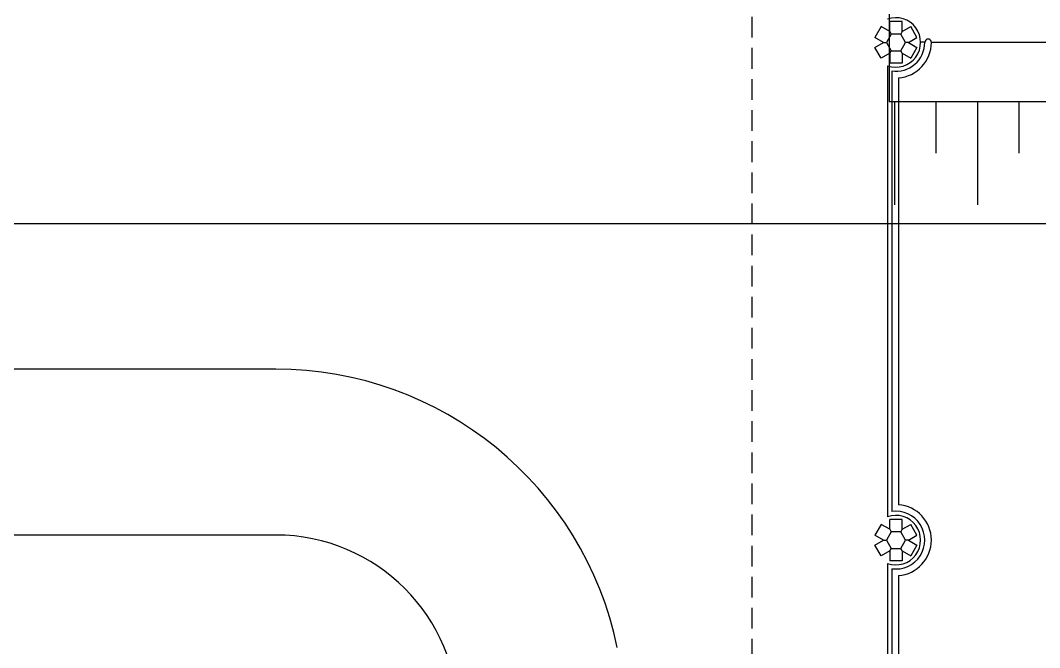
# Model space of a CAD drawing. Header units: millimetres. Extents: x 1887 to 2405, y 1100 to 1335.
# Drawn here: x 2112.28 to 2124.57, y 1185.28 to 1192.84 of the extents above; entities that cross this region are included whole.
import ezdxf

# ---------------------------------------------------------------- set-up
doc = ezdxf.new("R2010")
doc.units = ezdxf.units.MM
doc.linetypes.add('HIDDEN', pattern=[0.375, 0.25, -0.125])
for name, color, linetype in [('AR-CALÇADA', 1, 'Continuous'), ('AR-CORRIMÃO-V', 2, 'Continuous'), ('AR-ESTMA-C', 3, 'Continuous'), ('AR-PISO-V', 1, 'Continuous'), ('AR-PROJ', 1, 'HIDDEN'), ('AR-TALUDE', 1, 'Continuous')]:
    doc.layers.add(name, color=color, linetype=linetype)

# ---------------------------------------------------------------- blocks, each defined once
blk = doc.blocks.new('TALUDE')
at = {"layer": 'AR-TALUDE', "color": 1}
for p, q in [((102.382, -14.95), (102.382, -16.197)), ((102.882, -14.95), (102.882, -15.573)), ((103.382, -14.95), (103.382, -16.197)), ((103.882, -14.95), (103.882, -15.573))]:
    blk.add_line(p, q, dxfattribs=at)
at = {"layer": 'AR-TALUDE', "color": 1, "ltscale": 3}
blk.add_line((180.754, -16.421), (27.601, -16.426), dxfattribs=at)
blk.add_lwpolyline([(102.318, -11.476), (102.318, -14.95), (105.982, -14.95), (105.982, -10.975), (180.754, -10.975)], dxfattribs=at)
blk = doc.blocks.new('pilar15')
at = {"layer": 'AR-ESTMA-C'}
for p, q in [((0.075, 0.25), (-0.075, 0.25)), ((-0.075, 0.13), (-0.075, 0.25)), ((0.075, 0.13), (0.075, 0.25)), ((-0.179, 0.19), (-0.254, 0.06)), ((-0.075, 0.13), (-0.179, 0.19)), ((-0.075, 0.13), (-0.058, 0.1)), ((0.075, 0.13), (0.058, 0.1)), ((0.075, 0.13), (0.179, 0.19)), ((0.254, 0.06), (0.179, 0.19)), ((-0.15, 0), (-0.254, 0.06)), ((-0.254, -0.06), (-0.15, 0)), ((-0.15, 0), (-0.115, 0)), ((0.15, 0), (0.115, 0)), ((0.15, 0), (0.254, 0.06)), ((0.15, 0), (0.254, -0.06)), ((-0.179, -0.19), (-0.254, -0.06)), ((-0.075, -0.13), (-0.058, -0.1)), ((0.075, -0.13), (0.058, -0.1)), ((0.254, -0.06), (0.179, -0.19)), ((-0.075, -0.13), (-0.179, -0.19)), ((-0.075, -0.13), (-0.075, -0.25)), ((0.075, -0.13), (0.179, -0.19)), ((0.075, -0.13), (0.075, -0.25)), ((0.075, -0.25), (-0.075, -0.25))]:
    blk.add_line(p, q, dxfattribs=at)
blk.add_lwpolyline([(0.058, 0.1), (-0.058, 0.1), (-0.115, 0), (-0.058, -0.1), (0.058, -0.1), (0.115, 0)], close=True, dxfattribs=at)

msp = doc.modelspace()

# ---------------------------------------------------------------- linework, layer by layer
at = {"layer": 'AR-CALÇADA'}
for p, q in [((2115.36, 1188.639), (2047.983, 1188.639)), ((2115.36, 1186.639), (2061.237, 1186.639))]:
    msp.add_line(p, q, dxfattribs=at)
for radius, start in [(4.2, 11.5767), (2.2, 0)]:
    msp.add_arc((2115.36, 1184.439), radius, start, 90, dxfattribs=at)
at = {"layer": 'AR-CORRIMÃO-V'}
for p, q in [((2122.784, 1192.233), (2122.784, 1186.922)), ((2122.864, 1192.151), (2122.864, 1187.005)), ((2122.784, 1186.233), (2122.784, 1180.922)), ((2122.864, 1186.151), (2122.864, 1181.005))]:
    msp.add_line(p, q, dxfattribs=at)
for centre, radius, start, end in [((2122.834, 1192.578), 0.348, 261.7442, 0.0068), ((2122.834, 1192.578), 0.428, 274.0174, 359.9895), ((2123.222, 1192.578), 0.04, 0, 180), ((2122.834, 1186.578), 0.428, 274.0174, 85.9826), ((2122.834, 1186.578), 0.348, 261.7442, 98.2558)]:
    msp.add_arc(centre, radius, start, end, dxfattribs=at)
at = {"layer": 'AR-PISO-V'}
for p, q in [((2123.182, 1192.58), (2123.132, 1192.58)), ((2125.87, 1192.578), (2123.262, 1192.578)), ((2122.734, 1192.297), (2122.734, 1186.859)), ((2122.734, 1186.297), (2122.734, 1180.859))]:
    msp.add_line(p, q, dxfattribs=at)
for centre in [(2122.834, 1192.578), (2122.834, 1186.578)]:
    msp.add_arc(centre, 0.298, 250.4068, 109.5932, dxfattribs=at)
at = {"layer": 'AR-PROJ'}
msp.add_line((2121.102, 1177.636), (2121.102, 1195.578), dxfattribs=at)

# ---------------------------------------------------------------- block references
at = {"layer": 'AR-ESTMA-C', "ltscale": 0.25}
for p in [(2122.834, 1192.578), (2122.834, 1186.578)]:
    msp.add_blockref('pilar15', p, dxfattribs=at)
at = {"layer": 'AR-TALUDE'}
msp.add_blockref('TALUDE', (2020.435, 1206.815), dxfattribs=at)

doc.saveas('drawing.dxf')
